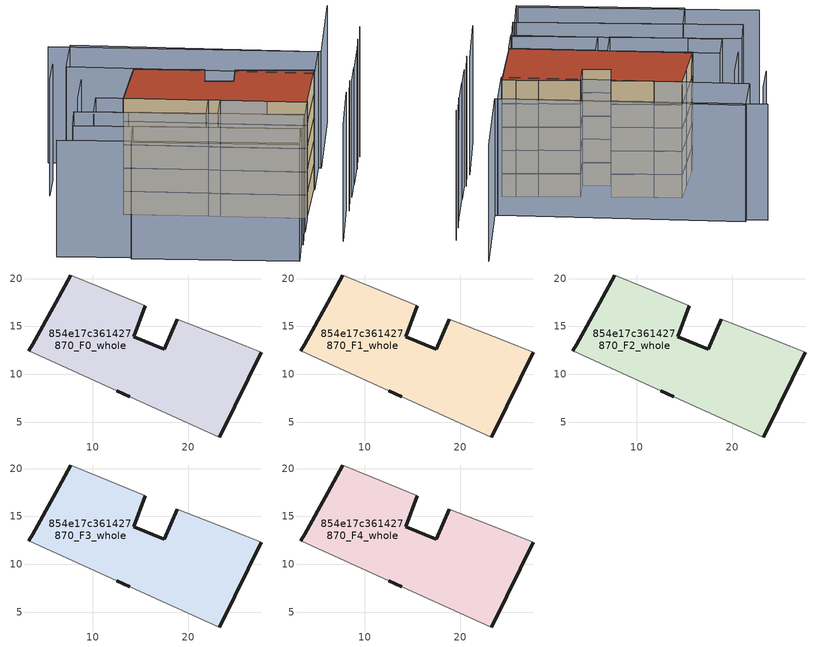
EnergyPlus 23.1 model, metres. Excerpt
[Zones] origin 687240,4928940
854e17c361427870_F0_whole
 floor ground (EU_floor_Construction): 23.49,3.89 27.62,12.33 26.08,12.92 23.55,13.92 18.86,15.76 17.47,12.62 14.29,13.91 15.52,17.16 10.82,19.11 7.73,20.38 6.13,17.5 3.71,13.15 3.34,12.48 12.55,8.3 13.87,7.65 23.27,3.43 z0
 wall outside (EU_wall_Construction): 13.87,7.65 12.55,8.3 / 3.34,12.48 3.71,13.15 6.13,17.5 7.73,20.38 / 15.52,17.16 14.29,13.91 17.47,12.62 18.86,15.76 / 27.62,12.33 23.49,3.89 23.27,3.43 z0:3
 wall adiabatic (EU_wall_Construction): 23.27,3.43 13.87,7.65 / 12.55,8.3 3.34,12.48 / 7.73,20.38 10.82,19.11 15.52,17.16 / 18.86,15.76 23.55,13.92 26.08,12.92 27.62,12.33 z0:3
854e17c361427870_F1_whole
 floor to 854e17c361427870_F0_whole (EU_floor_Construction): 23.49,3.89 27.62,12.33 26.08,12.92 23.55,13.92 18.86,15.76 17.47,12.62 14.29,13.91 15.52,17.16 10.82,19.11 7.73,20.38 6.13,17.5 3.71,13.15 3.34,12.48 12.55,8.3 13.87,7.65 23.27,3.43 z3
 wall outside (EU_wall_Construction): 13.87,7.65 12.55,8.3 / 3.34,12.48 3.71,13.15 6.13,17.5 7.73,20.38 / 15.52,17.16 14.29,13.91 17.47,12.62 18.86,15.76 / 27.62,12.33 23.49,3.89 23.27,3.43 z3:6
 wall adiabatic (EU_wall_Construction): 23.27,3.43 13.87,7.65 / 12.55,8.3 3.34,12.48 / 7.73,20.38 10.82,19.11 15.52,17.16 / 18.86,15.76 23.55,13.92 26.08,12.92 27.62,12.33 z3:6
854e17c361427870_F2_whole
 floor to 854e17c361427870_F1_whole (EU_floor_Construction): 23.49,3.89 27.62,12.33 26.08,12.92 23.55,13.92 18.86,15.76 17.47,12.62 14.29,13.91 15.52,17.16 10.82,19.11 7.73,20.38 6.13,17.5 3.71,13.15 3.34,12.48 12.55,8.3 13.87,7.65 23.27,3.43 z6
 wall outside (EU_wall_Construction): 13.87,7.65 12.55,8.3 / 3.34,12.48 3.71,13.15 6.13,17.5 7.73,20.38 / 15.52,17.16 14.29,13.91 17.47,12.62 18.86,15.76 / 27.62,12.33 23.49,3.89 23.27,3.43 z6:9
 wall adiabatic (EU_wall_Construction): 23.27,3.43 13.87,7.65 / 12.55,8.3 3.34,12.48 / 7.73,20.38 10.82,19.11 15.52,17.16 / 18.86,15.76 23.55,13.92 26.08,12.92 27.62,12.33 z6:9
854e17c361427870_F3_whole
 floor to 854e17c361427870_F2_whole (EU_floor_Construction): 23.49,3.89 27.62,12.33 26.08,12.92 23.55,13.92 18.86,15.76 17.47,12.62 14.29,13.91 15.52,17.16 10.82,19.11 7.73,20.38 6.13,17.5 3.71,13.15 3.34,12.48 12.55,8.3 13.87,7.65 23.27,3.43 z9
 wall outside (EU_wall_Construction): 13.87,7.65 12.55,8.3 / 3.34,12.48 3.71,13.15 6.13,17.5 7.73,20.38 / 15.52,17.16 14.29,13.91 17.47,12.62 18.86,15.76 / 27.62,12.33 23.49,3.89 23.27,3.43 z9:12
 wall adiabatic (EU_wall_Construction): 23.27,3.43 13.87,7.65 / 12.55,8.3 3.34,12.48 / 7.73,20.38 10.82,19.11 15.52,17.16 / 18.86,15.76 23.55,13.92 26.08,12.92 27.62,12.33 z9:12
854e17c361427870_F4_whole
 floor to 854e17c361427870_F3_whole (EU_floor_Construction): 23.49,3.89 27.62,12.33 26.08,12.92 23.55,13.92 18.86,15.76 17.47,12.62 14.29,13.91 15.52,17.16 10.82,19.11 7.73,20.38 6.13,17.5 3.71,13.15 3.34,12.48 12.55,8.3 13.87,7.65 23.27,3.43 z12
 wall outside (EU_wall_Construction): 13.87,7.65 12.55,8.3 / 3.34,12.48 3.71,13.15 6.13,17.5 7.73,20.38 / 15.52,17.16 14.29,13.91 17.47,12.62 18.86,15.76 / 27.62,12.33 23.49,3.89 23.27,3.43 z12:15
 wall adiabatic (EU_wall_Construction): 23.27,3.43 13.87,7.65 / 12.55,8.3 3.34,12.48 / 7.73,20.38 10.82,19.11 15.52,17.16 / 18.86,15.76 23.55,13.92 26.08,12.92 27.62,12.33 z12:15
 roof outside (EU_roof_Construction): 26.08,12.92 27.62,12.33 23.49,3.89 23.27,3.43 13.87,7.65 12.55,8.3 3.34,12.48 3.71,13.15 6.13,17.5 7.73,20.38 10.82,19.11 15.52,17.16 14.29,13.91 17.47,12.62 18.86,15.76 23.55,13.92 z15
shading: -8.72,3.25 17.69,-7.91 / 24.74,-4.62 28.73,4.58 / 28.79,3.88 30.37,7.7 / 30.57,7.62 32.23,11.3 / 32.28,11.21 34.72,16.58 / 34.31,15.43 35.84,19.28 / 35.98,18.92 37.45,22.78 / -0.7,25.26 -2.7,21.07 / 36.18,30.13 30.43,17.24 / 30.43,17.24 0.73,30.48 / 0.69,19.51 -1.74,14.36 / 1.25,4.01 19.7,-3.85 / 19.7,-3.85 17.77,-8.39 / 17.77,-8.39 -0.68,-0.53 / -0.68,-0.53 1.25,4.01 / 19.91,-3.94 -5.3,6.75 / -5.3,6.75 -3.61,10.72 / -3.61,10.72 21.6,0.03 / 21.6,0.03 19.91,-3.94 / 13.83,7.66 23.27,3.44 / 23.27,3.44 21.63,-0.22 / 21.63,-0.22 12.19,4.01 / 12.19,4.01 13.83,7.66 / 0.36,13.83 12.55,8.3 / 12.55,8.3 10.77,4.37 / 10.77,4.37 -1.42,9.9 / -1.42,9.9 0.36,13.83 / 3.34,29.94 30.12,17.43 / 30.12,17.43 27.31,11.4 / 27.31,11.4 0.53,23.91 / 0.53,23.91 3.34,29.94 z0:15
[Building]
EU S2 Campaign: North Axis=0; Terrain=City; Solar Distribution=FullExterior
[Site:Location]
Bologna: Latitude=44.5; Longitude=11.25; Time Zone=1; Elevation=37
[SizingPeriod:WeatherFileDays]
AnnualSizingPeriod: Begin Month=1; Begin Day of Month=1; End Month=12; End Day of Month=31; Day of Week for Start Day=Monday; Use Weather File Daylight Saving Period=No; Use Weather File Rain and Snow Indicators=No
[MATERIAL]
EU_InternalMass_Material: Roughness=MediumRough; Thickness=0.1; Conductivity=1; Density=1800; Specific Heat=900; Thermal Absorptance=0.9; Solar Absorptance=0.7; Visible Absorptance=0.7
[MATERIAL:NOMASS] Roughness=MediumRough; Thermal Absorptance=0.9; Solar Absorptance=0.7; Visible Absorptance=0.7
Name | Thermal Resistance
EU_wall_NoMass | 0.905828
EU_roof_NoMass | 0.37593
EU_floor_NoMass | 0.67114
[CONSTRUCTION]
EU_wall_Construction: EU_wall_NoMass
EU_roof_Construction: EU_roof_NoMass
EU_floor_Construction: EU_floor_NoMass
EU_InternalMass_Construction: EU_InternalMass_Material
[ZONE] Type=1; Multiplier=1; Ceiling Height=autocalculate; Floor Area=autocalculate; Part of Total Floor Area=Yes
Name | Volume
854e17c361427870_F0_whole | 574.792
854e17c361427870_F1_whole; 854e17c361427870_F2_whole; 854e17c361427870_F3_whole; 854e17c361427870_F4_whole | 574.789
[INTERNALMASS] Construction=EU_InternalMass_Construction; Surface Area=184.206
Name | Zone or ZoneList
854e17c361427870_F0_whole_EU_InternalMass | 854e17c361427870_F0_whole
854e17c361427870_F1_whole_EU_InternalMass | 854e17c361427870_F1_whole
854e17c361427870_F2_whole_EU_InternalMass | 854e17c361427870_F2_whole
854e17c361427870_F3_whole_EU_InternalMass | 854e17c361427870_F3_whole
854e17c361427870_F4_whole_EU_InternalMass | 854e17c361427870_F4_whole
[OTHEREQUIPMENT] Fuel Type=Electricity; Design Level Calculation Method=Watts/Area; Power per Zone Floor Area=1; Fraction Latent=0; Fraction Radiant=0; Fraction Lost=0; Carbon Dioxide Generation Rate=0; EndUse Subcategory=EU_Step8_InternalGains
Name | Zone or ZoneList or Space or SpaceList | Schedule
EU_Step8_InternalGain_854e17c361427870_F0_whole_f000 | 854e17c361427870_F0_whole | EU_Step8_GainSchedule_854e17c361427870_F0_whole_f000
EU_Step8_InternalGain_854e17c361427870_F1_whole_f000 | 854e17c361427870_F1_whole | EU_Step8_GainSchedule_854e17c361427870_F1_whole_f000
EU_Step8_InternalGain_854e17c361427870_F2_whole_f000 | 854e17c361427870_F2_whole | EU_Step8_GainSchedule_854e17c361427870_F2_whole_f000
EU_Step8_InternalGain_854e17c361427870_F3_whole_f000 | 854e17c361427870_F3_whole | EU_Step8_GainSchedule_854e17c361427870_F3_whole_f000
EU_Step8_InternalGain_854e17c361427870_F4_whole_f000 | 854e17c361427870_F4_whole | EU_Step8_GainSchedule_854e17c361427870_F4_whole_f000
[ZONEVENTILATION:DESIGNFLOWRATE] Schedule=EU_AlwaysOn; Design Flow Rate Calculation Method=AirChanges/Hour; Air Changes per Hour=0.73129; Ventilation Type=Natural; Fan Pressure Rise=0; Fan Total Efficiency=1; Constant Term Coefficient=1; Temperature Term Coefficient=0; Velocity Term Coefficient=0; Velocity Squared Term Coefficient=0; Minimum Indoor Temperature=-100; Maximum Indoor Temperature=100; Delta Temperature=-100; Minimum Outdoor Temperature=-100; Maximum Outdoor Temperature=100; Maximum Wind Speed=40
Name | Zone or ZoneList or Space or SpaceList
EU_ConstantAir_854e17c361427870_F0_whole | 854e17c361427870_F0_whole
EU_ConstantAir_854e17c361427870_F1_whole | 854e17c361427870_F1_whole
EU_ConstantAir_854e17c361427870_F2_whole | 854e17c361427870_F2_whole
EU_ConstantAir_854e17c361427870_F3_whole | 854e17c361427870_F3_whole
EU_ConstantAir_854e17c361427870_F4_whole | 854e17c361427870_F4_whole
[HVACTEMPLATE:THERMOSTAT] Constant Heating Setpoint=20; Constant Cooling Setpoint=50
EU_HeatOnly_854e17c361427870_F0_whole; EU_HeatOnly_854e17c361427870_F1_whole; EU_HeatOnly_854e17c361427870_F2_whole; EU_HeatOnly_854e17c361427870_F3_whole; EU_HeatOnly_854e17c361427870_F4_whole
[HVACTEMPLATE:ZONE:IDEALLOADSAIRSYSTEM] System Availability Schedule=EU_AlwaysOn; Maximum Heating Supply Air Temperature=50; Minimum Cooling Supply Air Temperature=13; Maximum Heating Supply Air Humidity Ratio=0.0156; Minimum Cooling Supply Air Humidity Ratio=0.0077; Heating Limit=NoLimit; Cooling Limit=NoLimit; Heating Availability Schedule=EU_AlwaysOn; Cooling Availability Schedule=EU_CoolingOff; Dehumidification Control Type=ConstantSensibleHeatRatio; Cooling Sensible Heat Ratio=0.7; Dehumidification Setpoint=60; Humidification Control Type=None; Humidification Setpoint=30; Outdoor Air Method=None; Outdoor Air Flow Rate per Person=0.00944; Outdoor Air Flow Rate per Zone Floor Area=0; Outdoor Air Flow Rate per Zone=0; Demand Controlled Ventilation Type=None; Outdoor Air Economizer Type=NoEconomizer; Heat Recovery Type=None; Sensible Heat Recovery Effectiveness=0.7; Latent Heat Recovery Effectiveness=0.65
Name | Template Thermostat
854e17c361427870_F0_whole | EU_HeatOnly_854e17c361427870_F0_whole
854e17c361427870_F1_whole | EU_HeatOnly_854e17c361427870_F1_whole
854e17c361427870_F2_whole | EU_HeatOnly_854e17c361427870_F2_whole
854e17c361427870_F3_whole | EU_HeatOnly_854e17c361427870_F3_whole
854e17c361427870_F4_whole | EU_HeatOnly_854e17c361427870_F4_whole
[SIZING:ZONE] Zone Cooling Design Supply Air Temperature Input Method=SupplyAirTemperature; Zone Cooling Design Supply Air Temperature=13; Zone Heating Design Supply Air Temperature Input Method=SupplyAirTemperature; Zone Heating Design Supply Air Temperature=50; Zone Cooling Design Supply Air Humidity Ratio=0.008; Zone Heating Design Supply Air Humidity Ratio=0.008; Cooling Design Air Flow Method=DesignDay; Cooling Design Air Flow Rate=0; Cooling Minimum Air Flow per Zone Floor Area=0.000762; Cooling Minimum Air Flow=0; Cooling Minimum Air Flow Fraction=0.2; Heating Design Air Flow Method=DesignDay; Heating Design Air Flow Rate=0; Heating Maximum Air Flow per Zone Floor Area=0.002032; Heating Maximum Air Flow=0.141576; Heating Maximum Air Flow Fraction=0.3; Account for Dedicated Outdoor Air System=No; Dedicated Outdoor Air System Control Strategy=NeutralSupplyAir; Dedicated Outdoor Air Low Setpoint Temperature for Design=autosize; Dedicated Outdoor Air High Setpoint Temperature for Design=autosize; Zone Load Sizing Method=Sensible Load Only No Latent Load; Zone Latent Cooling Design Supply Air Humidity Ratio Input Method=HumidityRatioDifference; Zone Cooling Design Supply Air Humidity Ratio Difference=0.005; Zone Latent Heating Design Supply Air Humidity Ratio Input Method=HumidityRatioDifference; Zone Humidification Design Supply Air Humidity Ratio Difference=0.005
854e17c361427870_F0_whole; 854e17c361427870_F1_whole; 854e17c361427870_F2_whole; 854e17c361427870_F3_whole; 854e17c361427870_F4_whole
[SCHEDULE:CONSTANT]
Name | Hourly Value
EU_AlwaysOn | 1
EU_CoolingOff | 0
[SCHEDULE:FILE] Column Number=1; Rows to Skip at Top=0; Number of Hours of Data=8760; Column Separator=Comma; Interpolate to Timestep=No; Minutes per Item=60; Adjust Schedule for Daylight Savings=Yes
Name | File
EU_Step8_GainSchedule_854e17c361427870_F0_whole_f000 | ../../schedules/854e17c361427870/854e17c361427870_F0_whole_f000_gain.csv
EU_Step8_GainSchedule_854e17c361427870_F1_whole_f000 | ../../schedules/854e17c361427870/854e17c361427870_F1_whole_f000_gain.csv
EU_Step8_GainSchedule_854e17c361427870_F2_whole_f000 | ../../schedules/854e17c361427870/854e17c361427870_F2_whole_f000_gain.csv
EU_Step8_GainSchedule_854e17c361427870_F3_whole_f000 | ../../schedules/854e17c361427870/854e17c361427870_F3_whole_f000_gain.csv
EU_Step8_GainSchedule_854e17c361427870_F4_whole_f000 | ../../schedules/854e17c361427870/854e17c361427870_F4_whole_f000_gain.csv
